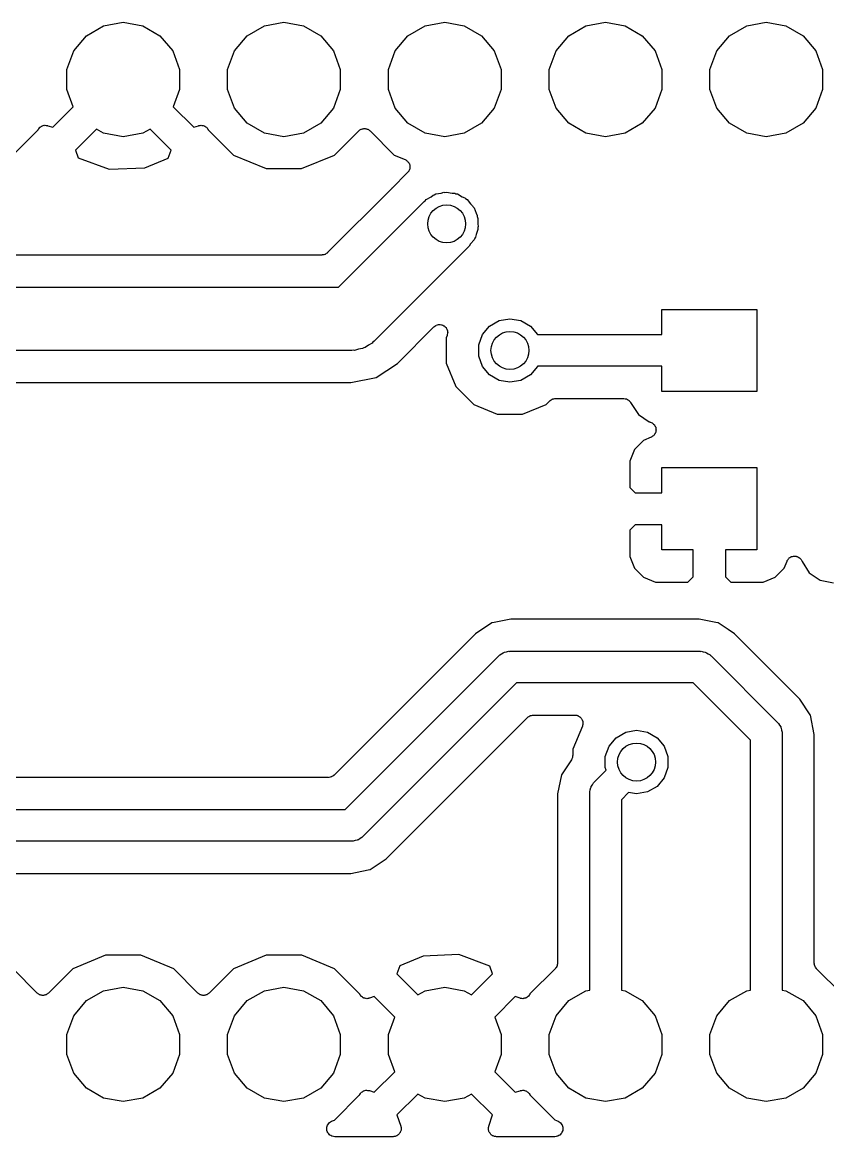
# Model space of a CAD drawing. Extents: x 102 to 201.3, y -111.4 to -93.6.
# Drawn here: x 138.8 to 151.52, y -111.42 to -93.82 of the extents above; entities that cross this region are included whole.
import ezdxf

# ---------------------------------------------------------------- set-up
doc = ezdxf.new("R2010")
doc.units = 0
doc.header["$MEASUREMENT"] = 0
doc.layers.add('BLACK', color=7, linetype='CONTINUOUS')

msp = doc.modelspace()

# ---------------------------------------------------------------- linework, layer by layer
at = {"layer": 'Black'}
for p, q in [((139.809, -94.0279), (140.081, -93.871)), ((140.081, -93.871), (140.39, -93.8166)), ((140.39, -93.8166), (140.699, -93.871)), ((140.699, -93.871), (140.971, -94.0279)), ((142.349, -94.0279), (142.621, -93.871)), ((142.621, -93.871), (142.93, -93.8166)), ((142.93, -93.8166), (143.239, -93.871)), ((143.239, -93.871), (143.511, -94.0279)), ((144.889, -94.0279), (145.161, -93.871)), ((145.161, -93.871), (145.47, -93.8166)), ((145.47, -93.8166), (145.779, -93.871)), ((145.779, -93.871), (146.051, -94.0279)), ((147.429, -94.0279), (147.701, -93.871)), ((147.701, -93.871), (148.01, -93.8166)), ((148.01, -93.8166), (148.319, -93.871)), ((148.319, -93.871), (148.591, -94.0279)), ((149.969, -94.0279), (150.241, -93.871)), ((150.241, -93.871), (150.55, -93.8166)), ((150.55, -93.8166), (150.859, -93.871)), ((150.859, -93.871), (151.131, -94.0279)), ((139.608, -94.2683), (139.809, -94.0279)), ((140.971, -94.0279), (141.172, -94.2683)), ((142.148, -94.2683), (142.349, -94.0279)), ((143.511, -94.0279), (143.712, -94.2683)), ((144.688, -94.2683), (144.889, -94.0279)), ((146.051, -94.0279), (146.252, -94.2683)), ((147.228, -94.2683), (147.429, -94.0279)), ((148.591, -94.0279), (148.792, -94.2683)), ((149.768, -94.2683), (149.969, -94.0279)), ((151.131, -94.0279), (151.332, -94.2683)), ((139.5, -94.5631), (139.608, -94.2683)), ((141.172, -94.2683), (141.28, -94.5631)), ((142.04, -94.5631), (142.148, -94.2683)), ((143.712, -94.2683), (143.82, -94.5631)), ((144.58, -94.5631), (144.688, -94.2683)), ((146.252, -94.2683), (146.36, -94.5631)), ((147.12, -94.5631), (147.228, -94.2683)), ((148.792, -94.2683), (148.9, -94.5631)), ((149.66, -94.5631), (149.768, -94.2683)), ((151.332, -94.2683), (151.44, -94.5631)), ((139.5, -94.8769), (139.5, -94.5631)), ((141.28, -94.5631), (141.28, -94.8769)), ((142.04, -94.8769), (142.04, -94.5631)), ((143.82, -94.5631), (143.82, -94.8769)), ((144.58, -94.8769), (144.58, -94.5631)), ((146.36, -94.5631), (146.36, -94.8769)), ((147.12, -94.8769), (147.12, -94.5631)), ((148.9, -94.5631), (148.9, -94.8769)), ((149.66, -94.8769), (149.66, -94.5631)), ((151.44, -94.5631), (151.44, -94.8769)), ((139.6, -95.1508), (139.5, -94.8769)), ((141.28, -94.8769), (141.18, -95.1508)), ((142.148, -95.1717), (142.04, -94.8769)), ((143.82, -94.8769), (143.712, -95.1717)), ((144.688, -95.1717), (144.58, -94.8769)), ((146.36, -94.8769), (146.252, -95.1717)), ((147.228, -95.1717), (147.12, -94.8769)), ((148.9, -94.8769), (148.792, -95.1717)), ((149.768, -95.1717), (149.66, -94.8769)), ((151.44, -94.8769), (151.332, -95.1717)), ((139.276, -95.4751), (139.6, -95.1508)), ((141.18, -95.1508), (141.504, -95.4751)), ((142.349, -95.4121), (142.148, -95.1717)), ((143.712, -95.1717), (143.511, -95.4121)), ((144.889, -95.4121), (144.688, -95.1717)), ((146.252, -95.1717), (146.051, -95.4121)), ((147.429, -95.4121), (147.228, -95.1717)), ((148.792, -95.1717), (148.591, -95.4121)), ((149.969, -95.4121), (149.768, -95.1717)), ((151.332, -95.1717), (151.131, -95.4121)), ((138.851, -95.7103), (139.044, -95.5171)), ((139.044, -95.5171), (139.046, -95.5154)), ((139.046, -95.5154), (139.048, -95.509)), ((139.048, -95.509), (139.057, -95.4969)), ((139.057, -95.4969), (139.066, -95.4839)), ((139.066, -95.4839), (139.071, -95.4798)), ((139.071, -95.4798), (139.075, -95.4745)), ((139.075, -95.4745), (139.088, -95.4665)), ((139.088, -95.4665), (139.101, -95.4571)), ((139.101, -95.4571), (139.107, -95.4551)), ((139.107, -95.4551), (139.113, -95.4515)), ((139.113, -95.4515), (139.128, -95.4485)), ((139.128, -95.4485), (139.143, -95.4439)), ((139.143, -95.4439), (139.15, -95.4442)), ((139.15, -95.4442), (139.156, -95.4428)), ((139.156, -95.4428), (139.171, -95.4452)), ((139.171, -95.4452), (139.187, -95.4458)), ((139.187, -95.4458), (139.193, -95.4484)), ((139.193, -95.4484), (139.2, -95.4495)), ((139.2, -95.4495), (139.276, -95.4751)), ((139.966, -95.5028), (139.635, -95.8343)), ((140.081, -95.569), (139.966, -95.5028)), ((140.39, -95.6234), (140.081, -95.569)), ((140.699, -95.569), (140.39, -95.6234)), ((140.814, -95.5028), (140.699, -95.569)), ((141.145, -95.8343), (140.814, -95.5028)), ((141.504, -95.4751), (141.58, -95.4496)), ((141.58, -95.4496), (141.587, -95.4486)), ((141.587, -95.4486), (141.593, -95.446)), ((141.593, -95.446), (141.608, -95.4453)), ((141.608, -95.4453), (141.623, -95.443)), ((141.623, -95.443), (141.63, -95.4444)), ((141.63, -95.4444), (141.637, -95.4441)), ((141.637, -95.4441), (141.652, -95.4487)), ((141.652, -95.4487), (141.667, -95.4517)), ((141.667, -95.4517), (141.673, -95.4553)), ((141.673, -95.4553), (141.679, -95.4574)), ((141.679, -95.4574), (141.691, -95.4667)), ((141.691, -95.4667), (141.704, -95.4747)), ((141.704, -95.4747), (141.709, -95.48)), ((141.709, -95.48), (141.714, -95.4842)), ((141.714, -95.4842), (141.722, -95.4972)), ((141.722, -95.4972), (141.732, -95.5091)), ((141.732, -95.5091), (141.734, -95.5145)), ((141.734, -95.5145), (142.131, -95.9129)), ((142.621, -95.569), (142.349, -95.4121)), ((142.93, -95.6234), (142.621, -95.569)), ((143.239, -95.569), (142.93, -95.6234)), ((143.511, -95.4121), (143.239, -95.569)), ((143.727, -95.9143), (144.111, -95.5309)), ((144.111, -95.5309), (144.12, -95.5246)), ((144.12, -95.5246), (144.128, -95.5167)), ((144.128, -95.5167), (144.138, -95.512)), ((144.138, -95.512), (144.147, -95.5057)), ((144.147, -95.5057), (144.157, -95.5028)), ((144.157, -95.5028), (144.168, -95.4981)), ((144.168, -95.4981), (144.179, -95.4972)), ((144.179, -95.4972), (144.189, -95.4943)), ((144.189, -95.4943), (144.2, -95.4953)), ((144.2, -95.4953), (144.212, -95.4943)), ((144.212, -95.4943), (144.222, -95.4972)), ((144.222, -95.4972), (144.233, -95.4982)), ((144.233, -95.4982), (144.243, -95.5029)), ((144.243, -95.5029), (144.254, -95.5058)), ((144.254, -95.5058), (144.263, -95.5121)), ((144.263, -95.5121), (144.273, -95.5168)), ((144.273, -95.5168), (144.281, -95.5247)), ((144.281, -95.5247), (144.29, -95.5311)), ((144.29, -95.5311), (144.671, -95.9129)), ((145.161, -95.569), (144.889, -95.4121)), ((145.47, -95.6234), (145.161, -95.569)), ((145.779, -95.569), (145.47, -95.6234)), ((146.051, -95.4121), (145.779, -95.569)), ((147.701, -95.569), (147.429, -95.4121)), ((148.01, -95.6234), (147.701, -95.569)), ((148.319, -95.569), (148.01, -95.6234)), ((148.591, -95.4121), (148.319, -95.569)), ((150.241, -95.569), (149.969, -95.4121)), ((150.55, -95.6234), (150.241, -95.569)), ((150.859, -95.569), (150.55, -95.6234)), ((151.131, -95.4121), (150.859, -95.569)), ((138.647, -95.9143), (138.851, -95.7103)), ((139.635, -95.8343), (139.677, -95.9583)), ((141.102, -95.9614), (141.145, -95.8343)), ((142.131, -95.9129), (142.649, -96.1278)), ((143.209, -96.1282), (143.727, -95.9143)), ((144.671, -95.9129), (144.842, -95.984)), ((139.677, -95.9583), (140.169, -96.1385)), ((140.732, -96.1149), (141.102, -95.9614)), ((144.842, -95.984), (144.854, -95.9914)), ((144.854, -95.9914), (144.867, -95.9973)), ((144.867, -95.9973), (144.873, -96.0032)), ((144.873, -96.0032), (144.88, -96.0077)), ((144.88, -96.0077), (144.888, -96.0187)), ((144.888, -96.0187), (144.898, -96.0285)), ((144.898, -96.0285), (144.901, -96.0361)), ((144.901, -96.0361), (144.906, -96.0427)), ((144.906, -96.0427), (144.911, -96.0559)), ((144.911, -96.0559), (144.916, -96.0685)), ((144.916, -96.0685), (144.917, -96.0768)), ((144.917, -96.0768), (144.92, -96.0848)), ((144.92, -96.0848), (144.919, -96.0986)), ((140.169, -96.1385), (140.732, -96.1149)), ((142.649, -96.1278), (143.209, -96.1282)), ((144.883, -96.1912), (144.632, -96.4423)), ((144.891, -96.1798), (144.883, -96.1912)), ((144.901, -96.1696), (144.891, -96.1798)), ((144.904, -96.1619), (144.901, -96.1696)), ((144.909, -96.155), (144.904, -96.1619)), ((144.912, -96.1417), (144.909, -96.155)), ((144.918, -96.1289), (144.912, -96.1417)), ((144.92, -96.1125), (144.918, -96.1205)), ((144.918, -96.1205), (144.918, -96.1289)), ((144.919, -96.0986), (144.92, -96.1125)), ((144.628, -96.4465), (143.62, -97.4548)), ((144.629, -96.4456), (144.628, -96.4465)), ((144.631, -96.4429), (144.629, -96.4456)), ((144.632, -96.4426), (144.631, -96.4429)), ((144.632, -96.4423), (144.632, -96.4426)), ((145.159, -96.638), (145.177, -96.6155)), ((145.177, -96.6155), (145.253, -96.5719)), ((145.253, -96.5719), (145.289, -96.5468)), ((145.289, -96.5468), (145.303, -96.543)), ((145.303, -96.543), (145.328, -96.5284)), ((145.328, -96.5284), (145.414, -96.5132)), ((145.414, -96.5132), (145.456, -96.5019)), ((145.456, -96.5019), (145.471, -96.5032)), ((145.471, -96.5032), (145.5, -96.4981)), ((145.5, -96.4981), (145.586, -96.5132)), ((145.586, -96.5132), (145.629, -96.517)), ((145.629, -96.517), (145.643, -96.5233)), ((145.643, -96.5233), (145.672, -96.5284)), ((145.672, -96.5284), (145.747, -96.5719)), ((145.747, -96.5719), (145.787, -96.5904)), ((145.787, -96.5904), (145.797, -96.6008)), ((145.797, -96.6008), (145.823, -96.6155)), ((145.823, -96.6155), (145.879, -96.6823)), ((143.793, -98), (145.146, -96.6464)), ((145.146, -96.6464), (145.159, -96.638)), ((145.879, -96.6823), (145.91, -96.7132)), ((145.91, -96.7132), (145.916, -96.7266)), ((145.916, -96.7266), (145.935, -96.749)), ((145.935, -96.749), (145.964, -96.8309)), ((145.964, -96.8309), (145.983, -96.8706)), ((145.983, -96.8706), (145.984, -96.8853)), ((145.984, -96.8853), (145.994, -96.9128)), ((145.994, -96.9128), (145.994, -97)), ((145.994, -97.0872), (145.964, -97.1691)), ((145.994, -97), (145.998, -97.0436)), ((145.998, -97.0436), (145.994, -97.0578)), ((145.994, -97.0578), (145.994, -97.0872)), ((145.879, -97.3177), (145.854, -97.3536)), ((145.935, -97.251), (145.879, -97.3177)), ((145.945, -97.2234), (145.935, -97.251)), ((145.953, -97.2113), (145.945, -97.2234)), ((145.964, -97.1691), (145.953, -97.2113)), ((143.53, -97.492), (122.001, -97.492)), ((143.535, -97.491), (143.53, -97.492)), ((143.541, -97.4915), (143.535, -97.491)), ((143.557, -97.4872), (143.541, -97.4915)), ((143.573, -97.4843), (143.557, -97.4872)), ((143.578, -97.4815), (143.573, -97.4843)), ((143.584, -97.4801), (143.578, -97.4815)), ((143.597, -97.4706), (143.584, -97.4801)), ((143.612, -97.4623), (143.597, -97.4706)), ((143.615, -97.458), (143.612, -97.4623)), ((143.62, -97.4548), (143.615, -97.458)), ((145.854, -97.3536), (144.354, -98.8536)), ((122.011, -98), (143.793, -98)), ((148.9, -98.75), (148.9, -98.35)), ((148.9, -98.35), (150.4, -98.35)), ((150.4, -98.35), (150.4, -99.65)), ((146.177, -98.6155), (146.328, -98.5284)), ((146.328, -98.5284), (146.5, -98.4981)), ((146.5, -98.4981), (146.672, -98.5284)), ((146.672, -98.5284), (146.823, -98.6155)), ((144.722, -99.2039), (145.299, -98.6265)), ((145.299, -98.6265), (145.315, -98.6154)), ((145.315, -98.6154), (145.33, -98.6036)), ((145.33, -98.6036), (145.333, -98.6028)), ((145.333, -98.6028), (145.335, -98.6012)), ((145.335, -98.6012), (145.354, -98.5962)), ((145.354, -98.5962), (145.372, -98.5904)), ((145.372, -98.5904), (145.375, -98.5905)), ((145.375, -98.5905), (145.378, -98.5898)), ((145.378, -98.5898), (145.397, -98.5915)), ((145.397, -98.5915), (145.416, -98.5923)), ((145.416, -98.5923), (145.419, -98.5934)), ((145.419, -98.5934), (145.422, -98.5936)), ((145.422, -98.5936), (145.439, -98.6018)), ((145.439, -98.6018), (145.457, -98.6092)), ((145.457, -98.6092), (145.459, -98.6111)), ((145.459, -98.6111), (145.462, -98.6122)), ((145.462, -98.6122), (145.475, -98.626)), ((145.475, -98.626), (145.49, -98.6391)), ((145.49, -98.6391), (145.491, -98.6415)), ((145.491, -98.6415), (145.493, -98.6434)), ((145.493, -98.6434), (145.501, -98.661)), ((145.501, -98.661), (145.51, -98.6782)), ((145.51, -98.6782), (145.51, -98.6809)), ((145.51, -98.6809), (145.512, -98.6834)), ((145.515, -98.7274), (145.51, -98.7461)), ((145.512, -98.6834), (145.513, -98.7027)), ((145.513, -98.7027), (145.516, -98.7219)), ((145.516, -98.7219), (145.515, -98.7246)), ((145.515, -98.7246), (145.515, -98.7274)), ((146.065, -98.749), (146.177, -98.6155)), ((146.823, -98.6155), (146.935, -98.749)), ((144.321, -98.883), (144.265, -98.9157)), ((144.336, -98.8662), (144.321, -98.883)), ((144.354, -98.8536), (144.336, -98.8662)), ((145.506, -98.765), (145.492, -98.7986)), ((145.492, -98.7986), (145.492, -99.1996)), ((145.51, -98.7461), (145.506, -98.765)), ((146.006, -98.9128), (146.065, -98.749)), ((146.006, -99.0872), (146.006, -98.9128)), ((146.935, -98.749), (146.935, -98.75)), ((146.935, -98.75), (148.9, -98.75)), ((144, -99), (122.011, -99)), ((144.022, -98.9962), (144, -99)), ((144.044, -98.9981), (144.022, -98.9962)), ((144.107, -98.9812), (144.044, -98.9981)), ((144.171, -98.9698), (144.107, -98.9812)), ((144.19, -98.9588), (144.171, -98.9698)), ((144.211, -98.9532), (144.19, -98.9588)), ((144.265, -98.9157), (144.211, -98.9532)), ((146.065, -99.251), (146.006, -99.0872)), ((144.385, -99.429), (144.722, -99.2039)), ((145.492, -99.1996), (145.645, -99.5702)), ((146.177, -99.3845), (146.065, -99.251)), ((146.935, -99.251), (146.823, -99.3845)), ((148.9, -99.25), (146.935, -99.25)), ((146.935, -99.25), (146.935, -99.251)), ((148.9, -99.65), (148.9, -99.25)), ((143.987, -99.508), (144.385, -99.429)), ((146.328, -99.4716), (146.177, -99.3845)), ((146.823, -99.3845), (146.672, -99.4716)), ((130.868, -99.508), (143.987, -99.508)), ((145.645, -99.5702), (145.928, -99.854)), ((146.5, -99.5019), (146.328, -99.4716)), ((146.672, -99.4716), (146.5, -99.5019)), ((147.13, -99.7951), (147.135, -99.7919)), ((147.135, -99.7919), (147.138, -99.7877)), ((147.138, -99.7877), (147.153, -99.7794)), ((147.153, -99.7794), (147.166, -99.7699)), ((147.166, -99.7699), (147.172, -99.7684)), ((147.172, -99.7684), (147.177, -99.7657)), ((147.177, -99.7657), (147.193, -99.7628)), ((147.193, -99.7628), (147.209, -99.7585)), ((147.209, -99.7585), (147.215, -99.759)), ((147.215, -99.759), (147.22, -99.758)), ((147.22, -99.758), (148.297, -99.758)), ((148.297, -99.758), (148.318, -99.7617)), ((148.318, -99.7617), (148.323, -99.7626)), ((148.323, -99.7626), (148.334, -99.764)), ((148.334, -99.764), (148.336, -99.7646)), ((148.336, -99.7646), (148.339, -99.7651)), ((148.339, -99.7651), (148.339, -99.7655)), ((148.339, -99.7655), (148.34, -99.7657)), ((148.34, -99.7657), (148.359, -99.7763)), ((148.359, -99.7763), (148.362, -99.7783)), ((148.362, -99.7783), (148.374, -99.7842)), ((148.374, -99.7842), (148.375, -99.7853)), ((148.375, -99.7853), (148.377, -99.7867)), ((148.377, -99.7867), (148.378, -99.7873)), ((148.378, -99.7873), (148.378, -99.7877)), ((148.378, -99.7877), (148.392, -99.804)), ((150.4, -99.65), (148.9, -99.65)), ((145.928, -99.854), (146.299, -100.008)), ((146.7, -100.008), (147.07, -99.855)), ((147.07, -99.855), (147.13, -99.7951)), ((148.392, -99.804), (148.393, -99.8054)), ((148.393, -99.8054), (148.404, -99.8166)), ((148.404, -99.8166), (148.406, -99.8199)), ((148.406, -99.8199), (148.406, -99.8201)), ((148.406, -99.8201), (148.406, -99.8203)), ((148.406, -99.8203), (148.529, -100.011)), ((146.299, -100.008), (146.7, -100.008)), ((148.529, -100.011), (148.699, -100.127)), ((148.699, -100.127), (148.707, -100.129)), ((148.707, -100.129), (148.713, -100.131)), ((148.713, -100.131), (148.72, -100.132)), ((148.72, -100.132), (148.733, -100.139)), ((148.733, -100.139), (148.748, -100.145)), ((148.748, -100.145), (148.753, -100.149)), ((148.753, -100.149), (148.759, -100.152)), ((148.759, -100.152), (148.769, -100.164)), ((148.769, -100.164), (148.781, -100.174)), ((148.781, -100.174), (148.784, -100.18)), ((148.784, -100.18), (148.789, -100.185)), ((148.794, -100.312), (148.785, -100.324)), ((148.789, -100.185), (148.795, -100.199)), ((148.796, -100.305), (148.794, -100.312)), ((148.795, -100.199), (148.802, -100.213)), ((148.8, -100.3), (148.796, -100.305)), ((148.803, -100.284), (148.8, -100.3)), ((148.802, -100.213), (148.803, -100.219)), ((148.803, -100.219), (148.805, -100.226)), ((148.807, -100.27), (148.803, -100.284)), ((148.805, -100.226), (148.806, -100.241)), ((148.806, -100.241), (148.808, -100.256)), ((148.808, -100.256), (148.807, -100.263)), ((148.807, -100.263), (148.807, -100.27)), ((148.612, -100.419), (148.469, -100.562)), ((148.73, -100.371), (148.612, -100.419)), ((148.736, -100.367), (148.73, -100.371)), ((148.742, -100.365), (148.736, -100.367)), ((148.754, -100.355), (148.742, -100.365)), ((148.767, -100.347), (148.754, -100.355)), ((148.771, -100.341), (148.767, -100.347)), ((148.777, -100.337), (148.771, -100.341)), ((148.785, -100.324), (148.777, -100.337)), ((148.469, -100.562), (148.392, -100.749)), ((148.392, -100.749), (148.392, -101.162)), ((148.9, -101.246), (148.9, -100.85)), ((148.9, -100.85), (150.4, -100.85)), ((150.4, -100.85), (150.4, -102.15)), ((148.392, -101.162), (148.476, -101.246)), ((148.476, -101.246), (148.9, -101.246)), ((148.476, -101.754), (148.392, -101.838)), ((148.392, -101.838), (148.392, -102.251)), ((148.9, -101.754), (148.476, -101.754)), ((148.9, -102.15), (148.9, -101.754)), ((148.392, -102.251), (148.469, -102.438)), ((149.396, -102.15), (148.9, -102.15)), ((149.396, -102.574), (149.396, -102.15)), ((150.4, -102.15), (149.904, -102.15)), ((149.904, -102.15), (149.904, -102.574)), ((150.943, -102.259), (150.95, -102.255)), ((150.95, -102.255), (150.964, -102.252)), ((150.964, -102.252), (150.978, -102.248)), ((150.978, -102.248), (150.986, -102.248)), ((150.986, -102.248), (150.993, -102.247)), ((150.993, -102.247), (151.008, -102.249)), ((151.008, -102.249), (151.022, -102.25)), ((151.022, -102.25), (151.029, -102.253)), ((151.029, -102.253), (151.037, -102.254)), ((151.037, -102.254), (151.049, -102.261)), ((150.831, -102.438), (150.877, -102.325)), ((150.877, -102.325), (150.881, -102.319)), ((150.881, -102.319), (150.884, -102.311)), ((150.884, -102.311), (150.893, -102.3)), ((150.893, -102.3), (150.901, -102.288)), ((150.901, -102.288), (150.907, -102.283)), ((150.907, -102.283), (150.912, -102.277)), ((150.912, -102.277), (150.924, -102.27)), ((150.924, -102.27), (150.936, -102.261)), ((150.936, -102.261), (150.943, -102.259)), ((151.049, -102.261), (151.063, -102.267)), ((151.063, -102.267), (151.069, -102.272)), ((151.069, -102.272), (151.075, -102.275)), ((151.075, -102.275), (151.085, -102.287)), ((151.085, -102.287), (151.095, -102.296)), ((151.095, -102.296), (151.099, -102.303)), ((151.099, -102.303), (151.104, -102.309)), ((151.104, -102.309), (151.109, -102.323)), ((151.109, -102.323), (151.116, -102.335)), ((151.116, -102.335), (151.229, -102.511)), ((148.469, -102.438), (148.612, -102.581)), ((148.612, -102.581), (148.799, -102.658)), ((149.312, -102.658), (149.396, -102.574)), ((149.904, -102.574), (149.988, -102.658)), ((150.501, -102.658), (150.688, -102.581)), ((150.688, -102.581), (150.831, -102.438)), ((151.229, -102.511), (151.399, -102.627)), ((148.799, -102.658), (149.312, -102.658)), ((149.988, -102.658), (150.501, -102.658)), ((151.399, -102.627), (151.613, -102.67)), ((146.211, -103.302), (145.955, -103.473)), ((146.248, -103.295), (146.211, -103.302)), ((146.513, -103.242), (146.248, -103.295)), ((146.248, -103.295), (146.248, -103.295)), ((149.487, -103.242), (146.513, -103.242)), ((149.752, -103.295), (149.487, -103.242)), ((149.789, -103.302), (149.752, -103.295)), ((149.949, -103.409), (149.789, -103.302)), ((145.955, -103.473), (143.723, -105.705)), ((150.045, -103.473), (149.949, -103.409)), ((151.077, -104.505), (150.045, -103.473)), ((143.896, -106.25), (146.323, -103.823)), ((146.323, -103.823), (146.332, -103.817)), ((146.332, -103.817), (146.339, -103.808)), ((146.339, -103.808), (146.368, -103.792)), ((146.368, -103.792), (146.394, -103.773)), ((146.394, -103.773), (146.405, -103.771)), ((146.405, -103.771), (146.414, -103.765)), ((146.414, -103.765), (146.447, -103.759)), ((146.447, -103.759), (146.478, -103.751)), ((146.478, -103.751), (146.489, -103.752)), ((146.489, -103.752), (146.5, -103.75)), ((146.5, -103.75), (149.5, -103.75)), ((149.5, -103.75), (149.511, -103.752)), ((149.511, -103.752), (149.522, -103.751)), ((149.522, -103.751), (149.553, -103.759)), ((149.553, -103.759), (149.586, -103.765)), ((149.586, -103.765), (149.595, -103.771)), ((149.595, -103.771), (149.606, -103.773)), ((149.606, -103.773), (149.632, -103.792)), ((149.632, -103.792), (149.661, -103.808)), ((149.661, -103.808), (149.668, -103.817)), ((149.668, -103.817), (149.677, -103.823)), ((149.677, -103.823), (150.727, -104.873)), ((146.604, -104.25), (144.177, -106.677)), ((149.396, -104.25), (146.604, -104.25)), ((150.3, -105.154), (149.396, -104.25)), ((151.243, -104.753), (151.077, -104.505)), ((144.545, -107.027), (146.777, -104.795)), ((146.777, -104.795), (146.781, -104.792)), ((146.781, -104.792), (146.785, -104.788)), ((146.785, -104.788), (146.799, -104.779)), ((146.799, -104.779), (146.813, -104.77)), ((146.813, -104.77), (146.818, -104.768)), ((146.818, -104.768), (146.823, -104.766)), ((146.823, -104.766), (146.839, -104.763)), ((146.839, -104.763), (146.856, -104.758)), ((146.856, -104.758), (146.861, -104.759)), ((146.861, -104.759), (146.867, -104.758)), ((146.867, -104.758), (147.526, -104.758)), ((147.526, -104.758), (147.54, -104.76)), ((147.54, -104.76), (147.554, -104.761)), ((147.554, -104.761), (147.562, -104.764)), ((147.562, -104.764), (147.57, -104.766)), ((147.57, -104.766), (147.582, -104.773)), ((147.582, -104.773), (147.595, -104.778)), ((147.595, -104.778), (147.601, -104.784)), ((147.601, -104.784), (147.608, -104.788)), ((147.608, -104.788), (147.617, -104.798)), ((147.617, -104.798), (147.627, -104.808)), ((147.627, -104.808), (147.631, -104.815)), ((147.631, -104.815), (147.636, -104.822)), ((147.636, -104.822), (147.641, -104.835)), ((147.641, -104.835), (147.648, -104.847)), ((147.648, -104.847), (147.649, -104.855)), ((147.649, -104.855), (147.651, -104.863)), ((147.651, -104.863), (147.651, -104.877)), ((147.651, -104.877), (147.653, -104.891)), ((147.653, -104.891), (147.651, -104.899)), ((150.727, -104.873), (150.733, -104.882)), ((150.733, -104.882), (150.742, -104.889)), ((150.742, -104.889), (150.758, -104.918)), ((151.248, -104.761), (151.243, -104.753)), ((151.308, -105.063), (151.248, -104.761)), ((147.644, -104.934), (147.492, -105.299)), ((147.647, -104.92), (147.644, -104.934)), ((147.651, -104.907), (147.647, -104.92)), ((147.651, -104.899), (147.651, -104.907)), ((148.177, -105.116), (148.328, -105.028)), ((148.328, -105.028), (148.5, -104.998)), ((148.5, -104.998), (148.672, -105.028)), ((148.672, -105.028), (148.823, -105.116)), ((150.758, -104.918), (150.777, -104.944)), ((150.777, -104.944), (150.779, -104.955)), ((150.779, -104.955), (150.785, -104.964)), ((150.785, -104.964), (150.791, -104.997)), ((150.791, -104.997), (150.799, -105.028)), ((150.799, -105.028), (150.798, -105.039)), ((150.798, -105.039), (150.8, -105.05)), ((150.8, -105.05), (150.8, -109.101)), ((151.308, -108.674), (151.308, -105.063)), ((148.006, -105.413), (148.065, -105.249)), ((148.065, -105.249), (148.177, -105.116)), ((148.823, -105.116), (148.935, -105.249)), ((148.935, -105.249), (148.994, -105.413)), ((150.3, -109.101), (150.3, -105.154)), ((147.488, -105.423), (147.486, -105.429)), ((147.489, -105.408), (147.488, -105.423)), ((147.492, -105.393), (147.489, -105.408)), ((147.492, -105.299), (147.492, -105.393)), ((148.006, -105.587), (148.006, -105.413)), ((148.994, -105.413), (148.994, -105.587)), ((147.471, -105.463), (147.312, -105.701)), ((147.477, -105.449), (147.471, -105.463)), ((147.484, -105.436), (147.477, -105.449)), ((147.486, -105.429), (147.484, -105.436)), ((148.02, -105.626), (148.006, -105.587)), ((148.994, -105.587), (148.935, -105.751)), ((143.633, -105.742), (134.013, -105.742)), ((143.639, -105.741), (143.633, -105.742)), ((143.644, -105.742), (143.639, -105.741)), ((143.661, -105.737), (143.644, -105.742)), ((143.677, -105.734), (143.661, -105.737)), ((143.682, -105.732), (143.677, -105.734)), ((143.687, -105.73), (143.682, -105.732)), ((143.701, -105.721), (143.687, -105.73)), ((143.715, -105.712), (143.701, -105.721)), ((143.719, -105.708), (143.715, -105.712)), ((143.723, -105.705), (143.719, -105.708)), ((147.312, -105.701), (147.252, -106.003)), ((147.833, -105.813), (148.02, -105.626)), ((148.935, -105.751), (148.823, -105.884)), ((147.761, -105.968), (147.769, -105.937)), ((147.769, -105.937), (147.775, -105.904)), ((147.775, -105.904), (147.781, -105.895)), ((147.781, -105.895), (147.783, -105.884)), ((147.783, -105.884), (147.802, -105.858)), ((147.802, -105.858), (147.818, -105.829)), ((147.818, -105.829), (147.827, -105.822)), ((147.827, -105.822), (147.833, -105.813)), ((148.823, -105.884), (148.672, -105.972)), ((147.252, -106.003), (147.252, -108.675)), ((147.76, -105.99), (147.762, -105.979)), ((147.76, -109.101), (147.76, -105.99)), ((147.762, -105.979), (147.761, -105.968)), ((148.374, -105.98), (148.26, -106.094)), ((148.26, -106.094), (148.26, -109.101)), ((148.5, -106.002), (148.374, -105.98)), ((148.672, -105.972), (148.5, -106.002)), ((134, -106.25), (143.896, -106.25)), ((144, -106.75), (134.104, -106.75)), ((144.011, -106.748), (144, -106.75)), ((144.022, -106.749), (144.011, -106.748)), ((144.053, -106.741), (144.022, -106.749)), ((144.086, -106.735), (144.053, -106.741)), ((144.095, -106.729), (144.086, -106.735)), ((144.106, -106.727), (144.095, -106.729)), ((144.132, -106.708), (144.106, -106.727)), ((144.161, -106.692), (144.132, -106.708)), ((144.168, -106.683), (144.161, -106.692)), ((144.177, -106.677), (144.168, -106.683)), ((144.289, -107.198), (144.545, -107.027)), ((134.367, -107.258), (143.987, -107.258)), ((143.987, -107.258), (144.258, -107.204)), ((144.258, -107.204), (144.289, -107.198)), ((144.258, -107.204), (144.258, -107.204)), ((140.111, -108.552), (139.593, -108.766)), ((140.671, -108.552), (140.111, -108.552)), ((141.189, -108.767), (140.671, -108.552)), ((142.651, -108.552), (142.133, -108.766)), ((143.211, -108.552), (142.651, -108.552)), ((143.729, -108.767), (143.211, -108.552)), ((145.128, -108.565), (144.758, -108.719)), ((145.691, -108.541), (145.128, -108.565)), ((146.183, -108.722), (145.691, -108.541)), ((139.03, -109.149), (138.649, -108.767)), ((139.593, -108.766), (139.209, -109.149)), ((141.57, -109.149), (141.189, -108.767)), ((142.133, -108.766), (141.749, -109.149)), ((143.931, -108.97), (143.729, -108.767)), ((144.758, -108.719), (144.715, -108.846)), ((146.225, -108.846), (146.183, -108.722)), ((147.215, -108.764), (146.816, -109.163)), ((147.218, -108.76), (147.215, -108.764)), ((147.222, -108.756), (147.218, -108.76)), ((147.231, -108.742), (147.222, -108.756)), ((147.24, -108.728), (147.231, -108.742)), ((147.242, -108.723), (147.24, -108.728)), ((147.244, -108.718), (147.242, -108.723)), ((147.247, -108.702), (147.244, -108.718)), ((147.252, -108.686), (147.247, -108.702)), ((147.252, -108.675), (147.251, -108.68)), ((147.251, -108.68), (147.252, -108.686)), ((151.309, -108.679), (151.308, -108.674)), ((151.308, -108.685), (151.309, -108.679)), ((151.313, -108.701), (151.308, -108.685)), ((151.316, -108.717), (151.313, -108.701)), ((151.318, -108.722), (151.316, -108.717)), ((151.32, -108.727), (151.318, -108.722)), ((151.329, -108.741), (151.32, -108.727)), ((151.338, -108.755), (151.329, -108.741)), ((151.342, -108.759), (151.338, -108.755)), ((151.345, -108.764), (151.342, -108.759)), ((151.73, -109.149), (151.345, -108.764)), ((144.715, -108.846), (145.046, -109.177)), ((145.894, -109.177), (146.225, -108.846)), ((139.809, -109.268), (140.081, -109.111)), ((140.081, -109.111), (140.39, -109.057)), ((140.39, -109.057), (140.699, -109.111)), ((140.699, -109.111), (140.971, -109.268)), ((142.349, -109.268), (142.621, -109.111)), ((142.621, -109.111), (142.93, -109.057)), ((142.93, -109.057), (143.239, -109.111)), ((143.239, -109.111), (143.511, -109.268)), ((144.126, -109.166), (143.931, -108.97)), ((145.046, -109.177), (145.161, -109.111)), ((145.161, -109.111), (145.47, -109.057)), ((145.47, -109.057), (145.779, -109.111)), ((145.779, -109.111), (145.894, -109.177)), ((147.429, -109.268), (147.701, -109.111)), ((147.701, -109.111), (147.76, -109.101)), ((148.26, -109.101), (148.319, -109.111)), ((148.319, -109.111), (148.591, -109.268)), ((149.969, -109.268), (150.241, -109.111)), ((150.241, -109.111), (150.3, -109.101)), ((150.8, -109.101), (150.859, -109.111)), ((150.859, -109.111), (151.131, -109.268)), ((139.039, -109.155), (139.03, -109.149)), ((139.047, -109.163), (139.039, -109.155)), ((139.057, -109.168), (139.047, -109.163)), ((139.066, -109.174), (139.057, -109.168)), ((139.077, -109.177), (139.066, -109.174)), ((139.087, -109.182), (139.077, -109.177)), ((139.098, -109.183), (139.087, -109.182)), ((139.108, -109.186), (139.098, -109.183)), ((139.12, -109.185), (139.108, -109.186)), ((139.131, -109.186), (139.12, -109.185)), ((139.141, -109.183), (139.131, -109.186)), ((139.152, -109.182), (139.141, -109.183)), ((139.163, -109.177), (139.152, -109.182)), ((139.173, -109.174), (139.163, -109.177)), ((139.182, -109.168), (139.173, -109.174)), ((139.192, -109.163), (139.182, -109.168)), ((139.2, -109.155), (139.192, -109.163)), ((139.209, -109.149), (139.2, -109.155)), ((139.608, -109.508), (139.809, -109.268)), ((140.971, -109.268), (141.172, -109.508)), ((141.579, -109.155), (141.57, -109.149)), ((141.587, -109.163), (141.579, -109.155)), ((141.597, -109.168), (141.587, -109.163)), ((141.606, -109.174), (141.597, -109.168)), ((141.617, -109.177), (141.606, -109.174)), ((141.627, -109.182), (141.617, -109.177)), ((141.638, -109.183), (141.627, -109.182)), ((141.648, -109.186), (141.638, -109.183)), ((141.66, -109.185), (141.648, -109.186)), ((141.671, -109.186), (141.66, -109.185)), ((141.681, -109.183), (141.671, -109.186)), ((141.692, -109.182), (141.681, -109.183)), ((141.703, -109.177), (141.692, -109.182)), ((141.713, -109.174), (141.703, -109.177)), ((141.722, -109.168), (141.713, -109.174)), ((141.732, -109.163), (141.722, -109.168)), ((141.74, -109.155), (141.732, -109.163)), ((141.749, -109.149), (141.74, -109.155)), ((142.148, -109.508), (142.349, -109.268)), ((143.511, -109.268), (143.712, -109.508)), ((144.128, -109.171), (144.126, -109.166)), ((144.138, -109.183), (144.128, -109.171)), ((144.146, -109.196), (144.138, -109.183)), ((144.151, -109.2), (144.146, -109.196)), ((144.156, -109.205), (144.151, -109.2)), ((144.169, -109.213), (144.156, -109.205)), ((144.181, -109.223), (144.169, -109.213)), ((144.187, -109.225), (144.181, -109.223)), ((144.193, -109.228), (144.187, -109.225)), ((144.208, -109.231), (144.193, -109.228)), ((144.223, -109.236), (144.208, -109.231)), ((144.23, -109.236), (144.223, -109.236)), ((144.237, -109.237), (144.23, -109.236)), ((144.252, -109.235), (144.237, -109.237)), ((144.267, -109.234), (144.252, -109.235)), ((144.273, -109.231), (144.267, -109.234)), ((144.28, -109.23), (144.273, -109.231)), ((144.356, -109.205), (144.28, -109.23)), ((144.68, -109.529), (144.356, -109.205)), ((146.584, -109.205), (146.26, -109.529)), ((146.66, -109.231), (146.584, -109.205)), ((146.667, -109.232), (146.66, -109.231)), ((146.673, -109.234), (146.667, -109.232)), ((146.689, -109.235), (146.673, -109.234)), ((146.704, -109.237), (146.689, -109.235)), ((146.71, -109.236), (146.704, -109.237)), ((146.717, -109.236), (146.71, -109.236)), ((146.732, -109.231), (146.717, -109.236)), ((146.747, -109.228), (146.732, -109.231)), ((146.753, -109.225), (146.747, -109.228)), ((146.759, -109.223), (146.753, -109.225)), ((146.772, -109.214), (146.759, -109.223)), ((146.785, -109.205), (146.772, -109.214)), ((146.789, -109.2), (146.785, -109.205)), ((146.794, -109.196), (146.789, -109.2)), ((146.803, -109.183), (146.794, -109.196)), ((146.812, -109.171), (146.803, -109.183)), ((146.814, -109.165), (146.812, -109.171)), ((146.816, -109.163), (146.814, -109.165)), ((147.228, -109.508), (147.429, -109.268)), ((148.591, -109.268), (148.792, -109.508)), ((149.768, -109.508), (149.969, -109.268)), ((151.131, -109.268), (151.332, -109.508)), ((139.5, -109.803), (139.608, -109.508)), ((141.172, -109.508), (141.28, -109.803)), ((142.04, -109.803), (142.148, -109.508)), ((143.712, -109.508), (143.82, -109.803)), ((144.58, -109.803), (144.68, -109.529)), ((146.26, -109.529), (146.36, -109.803)), ((147.12, -109.803), (147.228, -109.508)), ((148.792, -109.508), (148.9, -109.803)), ((149.66, -109.803), (149.768, -109.508)), ((151.332, -109.508), (151.44, -109.803)), ((139.5, -110.117), (139.5, -109.803)), ((141.28, -109.803), (141.28, -110.117)), ((142.04, -110.117), (142.04, -109.803)), ((143.82, -109.803), (143.82, -110.117)), ((144.58, -110.117), (144.58, -109.803)), ((146.36, -109.803), (146.36, -110.117)), ((147.12, -110.117), (147.12, -109.803)), ((148.9, -109.803), (148.9, -110.117)), ((149.66, -110.117), (149.66, -109.803)), ((151.44, -109.803), (151.44, -110.117)), ((139.608, -110.412), (139.5, -110.117)), ((141.28, -110.117), (141.172, -110.412)), ((142.148, -110.412), (142.04, -110.117)), ((143.82, -110.117), (143.712, -110.412)), ((144.68, -110.391), (144.58, -110.117)), ((146.36, -110.117), (146.26, -110.391)), ((147.228, -110.412), (147.12, -110.117)), ((148.9, -110.117), (148.792, -110.412)), ((149.768, -110.412), (149.66, -110.117)), ((151.44, -110.117), (151.332, -110.412)), ((139.809, -110.652), (139.608, -110.412)), ((141.172, -110.412), (140.971, -110.652)), ((142.349, -110.652), (142.148, -110.412)), ((143.712, -110.412), (143.511, -110.652)), ((144.356, -110.715), (144.68, -110.391)), ((146.26, -110.391), (146.584, -110.715)), ((147.429, -110.652), (147.228, -110.412)), ((148.792, -110.412), (148.591, -110.652)), ((149.969, -110.652), (149.768, -110.412)), ((151.332, -110.412), (151.131, -110.652)), ((140.081, -110.809), (139.809, -110.652)), ((140.971, -110.652), (140.699, -110.809)), ((142.621, -110.809), (142.349, -110.652)), ((143.511, -110.652), (143.239, -110.809)), ((144.155, -110.715), (144.168, -110.706)), ((144.168, -110.706), (144.181, -110.697)), ((144.181, -110.697), (144.187, -110.695)), ((144.187, -110.695), (144.193, -110.692)), ((144.193, -110.692), (144.208, -110.689)), ((144.208, -110.689), (144.223, -110.684)), ((144.223, -110.684), (144.23, -110.684)), ((144.23, -110.684), (144.236, -110.683)), ((144.236, -110.683), (144.251, -110.685)), ((144.251, -110.685), (144.267, -110.686)), ((144.267, -110.686), (144.273, -110.688)), ((144.273, -110.688), (144.28, -110.689)), ((144.28, -110.689), (144.356, -110.715)), ((146.584, -110.715), (146.66, -110.69)), ((146.66, -110.69), (146.667, -110.689)), ((146.667, -110.689), (146.673, -110.686)), ((146.673, -110.686), (146.688, -110.685)), ((146.688, -110.685), (146.703, -110.683)), ((146.703, -110.683), (146.71, -110.684)), ((146.71, -110.684), (146.717, -110.684)), ((146.717, -110.684), (146.732, -110.689)), ((146.732, -110.689), (146.747, -110.692)), ((146.747, -110.692), (146.753, -110.695)), ((146.753, -110.695), (146.759, -110.697)), ((146.759, -110.697), (146.771, -110.707)), ((147.701, -110.809), (147.429, -110.652)), ((148.591, -110.652), (148.319, -110.809)), ((150.241, -110.809), (149.969, -110.652)), ((151.131, -110.652), (150.859, -110.809)), ((140.39, -110.863), (140.081, -110.809)), ((140.699, -110.809), (140.39, -110.863)), ((142.93, -110.863), (142.621, -110.809)), ((143.239, -110.809), (142.93, -110.863)), ((143.727, -111.154), (144.124, -110.757)), ((144.124, -110.757), (144.126, -110.755)), ((144.126, -110.755), (144.128, -110.749)), ((144.128, -110.749), (144.137, -110.737)), ((144.137, -110.737), (144.146, -110.724)), ((144.146, -110.724), (144.151, -110.72)), ((144.151, -110.72), (144.155, -110.715)), ((145.046, -110.743), (144.715, -111.074)), ((145.161, -110.809), (145.046, -110.743)), ((145.47, -110.863), (145.161, -110.809)), ((145.779, -110.809), (145.47, -110.863)), ((145.894, -110.743), (145.779, -110.809)), ((146.225, -111.074), (145.894, -110.743)), ((146.771, -110.707), (146.784, -110.715)), ((146.784, -110.715), (146.789, -110.72)), ((146.789, -110.72), (146.794, -110.724)), ((146.794, -110.724), (146.802, -110.737)), ((146.802, -110.737), (146.812, -110.749)), ((146.812, -110.749), (146.814, -110.754)), ((146.814, -110.754), (147.211, -111.153)), ((148.01, -110.863), (147.701, -110.809)), ((148.319, -110.809), (148.01, -110.863)), ((150.55, -110.863), (150.241, -110.809)), ((150.859, -110.809), (150.55, -110.863)), ((143.612, -111.25), (143.618, -111.231)), ((143.618, -111.231), (143.62, -111.229)), ((143.62, -111.229), (143.621, -111.227)), ((143.621, -111.227), (143.633, -111.212)), ((143.633, -111.212), (143.645, -111.196)), ((143.645, -111.196), (143.647, -111.195)), ((143.647, -111.195), (143.649, -111.193)), ((143.649, -111.193), (143.666, -111.183)), ((143.666, -111.183), (143.682, -111.173)), ((143.682, -111.173), (143.727, -111.154)), ((144.715, -111.074), (144.774, -111.249)), ((146.166, -111.249), (146.225, -111.074)), ((147.211, -111.153), (147.259, -111.173)), ((147.259, -111.173), (147.275, -111.183)), ((147.275, -111.183), (147.292, -111.193)), ((147.292, -111.193), (147.294, -111.195)), ((147.294, -111.195), (147.296, -111.196)), ((147.296, -111.196), (147.308, -111.212)), ((147.308, -111.212), (147.32, -111.227)), ((147.32, -111.227), (147.321, -111.229)), ((147.321, -111.229), (147.323, -111.231)), ((147.323, -111.231), (147.329, -111.25)), ((143.605, -111.273), (143.606, -111.271)), ((143.606, -111.293), (143.605, -111.273)), ((143.606, -111.268), (143.612, -111.25)), ((143.606, -111.271), (143.606, -111.268)), ((143.606, -111.312), (143.606, -111.293)), ((143.607, -111.315), (143.606, -111.312)), ((143.607, -111.317), (143.607, -111.315)), ((143.614, -111.335), (143.607, -111.317)), ((143.621, -111.353), (143.614, -111.335)), ((143.623, -111.356), (143.621, -111.353)), ((143.624, -111.358), (143.623, -111.356)), ((143.637, -111.372), (143.624, -111.358)), ((143.649, -111.387), (143.637, -111.372)), ((143.652, -111.389), (143.649, -111.387)), ((143.653, -111.391), (143.652, -111.389)), ((143.671, -111.4), (143.653, -111.391)), ((143.687, -111.409), (143.671, -111.4)), ((143.69, -111.41), (143.687, -111.409)), ((143.692, -111.411), (143.69, -111.41)), ((144.697, -111.409), (144.685, -111.412)), ((144.705, -111.405), (144.697, -111.409)), ((144.714, -111.401), (144.705, -111.405)), ((144.724, -111.394), (144.714, -111.401)), ((144.735, -111.387), (144.724, -111.394)), ((144.741, -111.38), (144.735, -111.387)), ((144.749, -111.374), (144.741, -111.38)), ((144.755, -111.363), (144.749, -111.374)), ((144.764, -111.353), (144.755, -111.363)), ((144.767, -111.344), (144.764, -111.353)), ((144.772, -111.336), (144.767, -111.344)), ((144.774, -111.324), (144.772, -111.336)), ((144.774, -111.249), (144.775, -111.259)), ((144.779, -111.312), (144.774, -111.324)), ((144.775, -111.259), (144.779, -111.268)), ((144.779, -111.268), (144.779, -111.281)), ((144.779, -111.281), (144.781, -111.293)), ((144.781, -111.293), (144.779, -111.302)), ((144.779, -111.302), (144.779, -111.312)), ((146.159, -111.293), (146.161, -111.281)), ((146.161, -111.302), (146.159, -111.293)), ((146.161, -111.268), (146.165, -111.259)), ((146.161, -111.281), (146.161, -111.268)), ((146.161, -111.312), (146.161, -111.302)), ((146.166, -111.324), (146.161, -111.312)), ((146.165, -111.259), (146.166, -111.249)), ((146.168, -111.336), (146.166, -111.324)), ((146.173, -111.344), (146.168, -111.336)), ((146.176, -111.353), (146.173, -111.344)), ((146.185, -111.363), (146.176, -111.353)), ((146.191, -111.374), (146.185, -111.363)), ((146.199, -111.38), (146.191, -111.374)), ((146.205, -111.387), (146.199, -111.38)), ((146.216, -111.394), (146.205, -111.387)), ((146.226, -111.401), (146.216, -111.394)), ((146.235, -111.405), (146.226, -111.401)), ((146.243, -111.409), (146.235, -111.405)), ((146.255, -111.412), (146.243, -111.409)), ((147.251, -111.41), (147.248, -111.411)), ((147.254, -111.409), (147.251, -111.41)), ((147.27, -111.4), (147.254, -111.409)), ((147.288, -111.391), (147.27, -111.4)), ((147.289, -111.389), (147.288, -111.391)), ((147.292, -111.387), (147.289, -111.389)), ((147.304, -111.373), (147.292, -111.387)), ((147.317, -111.358), (147.304, -111.373)), ((147.318, -111.356), (147.317, -111.358)), ((147.32, -111.353), (147.318, -111.356)), ((147.327, -111.335), (147.32, -111.353)), ((147.334, -111.318), (147.327, -111.335)), ((147.329, -111.25), (147.335, -111.268)), ((147.335, -111.312), (147.334, -111.315)), ((147.334, -111.315), (147.334, -111.318)), ((147.335, -111.268), (147.335, -111.271)), ((147.335, -111.271), (147.336, -111.274)), ((147.336, -111.274), (147.335, -111.293)), ((147.335, -111.293), (147.335, -111.312)), ((143.712, -111.414), (143.692, -111.411)), ((143.731, -111.417), (143.712, -111.414)), ((144.654, -111.417), (143.731, -111.417)), ((144.663, -111.415), (144.654, -111.417)), ((144.673, -111.416), (144.663, -111.415)), ((144.685, -111.412), (144.673, -111.416)), ((146.267, -111.416), (146.255, -111.412)), ((146.277, -111.415), (146.267, -111.416)), ((146.286, -111.417), (146.277, -111.415)), ((147.21, -111.417), (146.286, -111.417)), ((147.229, -111.414), (147.21, -111.417)), ((147.248, -111.411), (147.229, -111.414))]:
    msp.add_line(p, q, dxfattribs=at)
for centre in [(145.5, -97), (146.5, -99), (148.5, -105.5)]:
    msp.add_circle(centre, 0.3, dxfattribs=at)

doc.saveas('drawing.dxf')
